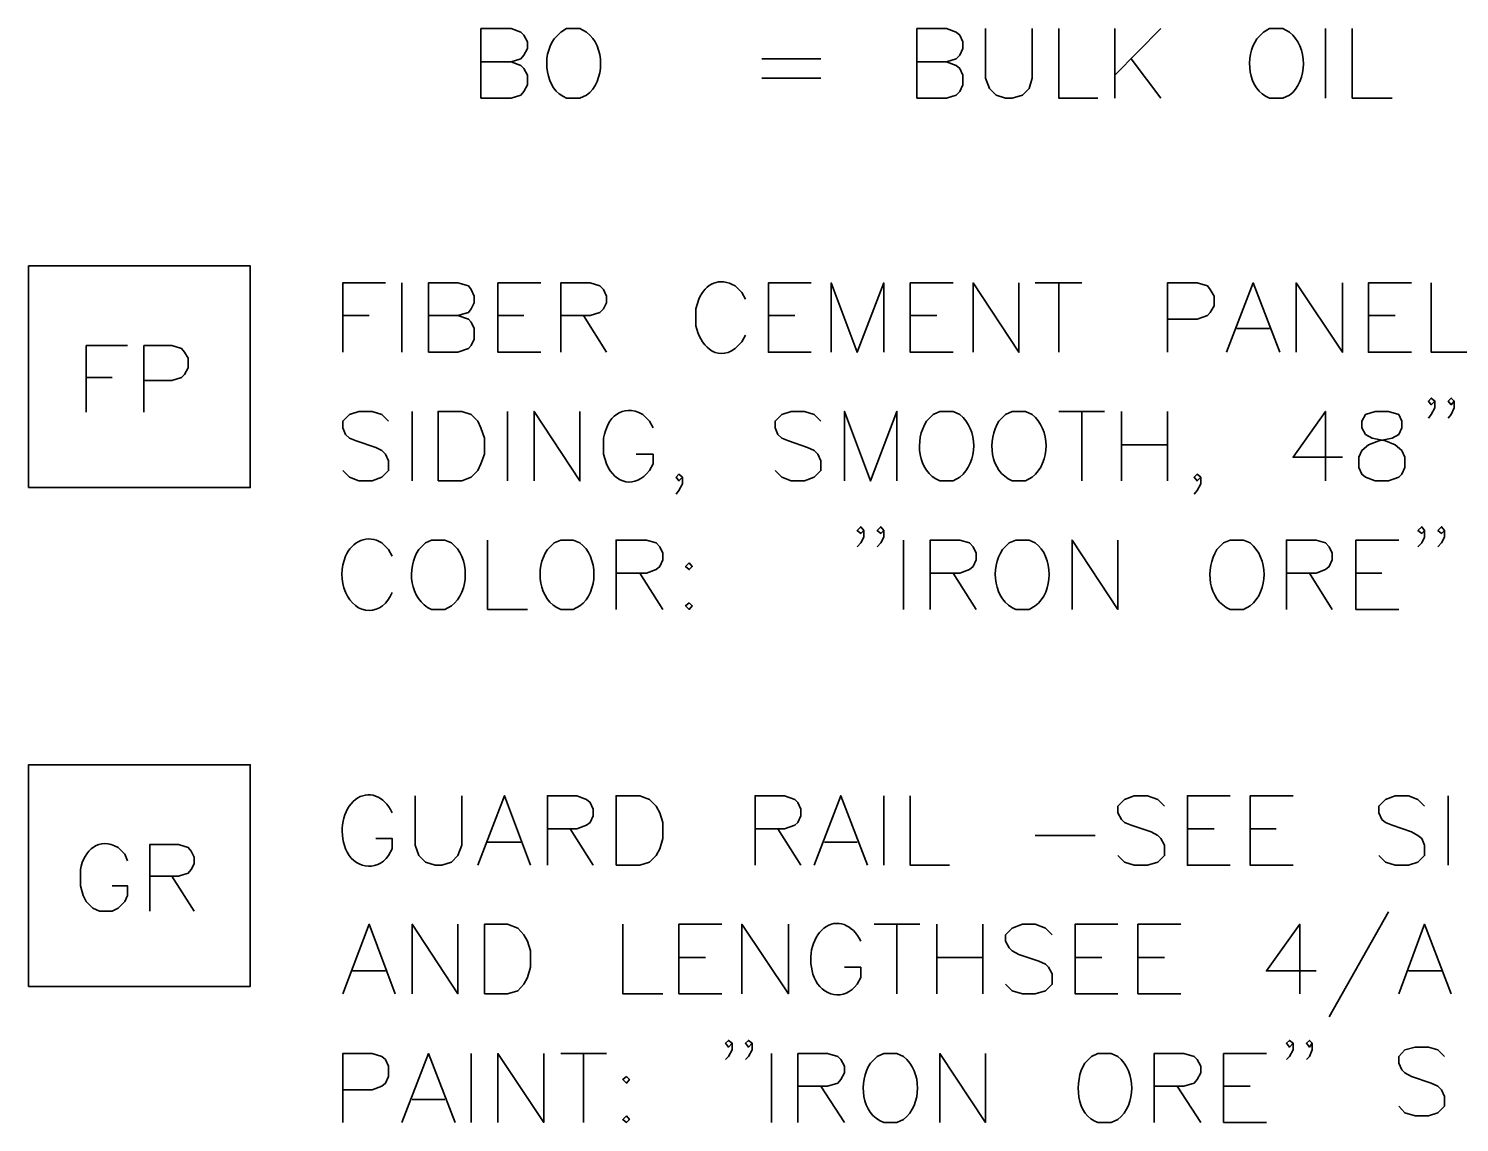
# Model space of a CAD drawing. Header units: inches. Extents: x 5 to 516, y -193 to 129.
# Drawn here: x 107.34 to 113.79, y -115.14 to -110.21 of the extents above; entities that cross this region are included whole.
import ezdxf

# ---------------------------------------------------------------- set-up
doc = ezdxf.new("R2010")
doc.units = ezdxf.units.IN
doc.header["$MEASUREMENT"] = 0
doc.layers.add('PDF4_Geometry', color=7, linetype='Continuous')

msp = doc.modelspace()

# ---------------------------------------------------------------- linework, layer by layer
at = {"layer": 'PDF4_Geometry', "lineweight": 35}
for points in [[(109.3787571, -110.522986), (109.3787571, -110.2096527), (109.5154238, -110.2096527), (109.5587571, -110.2263193), (109.5720904, -110.2396527), (109.5887571, -110.2696527), (109.5887571, -110.2996527), (109.5720904, -110.3296527), (109.5587571, -110.3463193), (109.5154238, -110.3596527), (109.3787571, -110.3596527)], [(109.8554216, -110.2263185), (109.8254216, -110.2096518), (109.7654216, -110.2096518), (109.7387549, -110.2263185), (109.7087549, -110.2563185)], [(111.3454253, -110.522986), (111.3454253, -110.2096527), (111.4787586, -110.2096527), (111.5220919, -110.2263193), (111.5387586, -110.2396527), (111.5520919, -110.2696527), (111.5520919, -110.2996527), (111.5387586, -110.3296527), (111.5220919, -110.3463193), (111.4787586, -110.3596527), (111.3454253, -110.3596527)], [(111.6554228, -110.2096518), (111.6554228, -110.4329852), (111.6720895, -110.4796519), (111.7020895, -110.5096519), (111.7454228, -110.5229852), (111.7754229, -110.5229852), (111.8220895, -110.5096519), (111.8520895, -110.4796519), (111.8654229, -110.4329852), (111.8654229, -110.2096518)], [(111.985423, -110.2096518), (111.985423, -110.5229852), (112.1620897, -110.5229852)], [(112.2387562, -110.2096518), (112.2387562, -110.5229852)], [(112.4454247, -110.2096518), (112.238758, -110.4196519)], [(113.0254251, -110.2263185), (112.9954251, -110.2096518), (112.9354251, -110.2096518), (112.9087584, -110.2263185), (112.8787584, -110.2563185)], [(113.1887549, -110.2096518), (113.1887549, -110.5229852)], [(113.3087569, -110.2096518), (113.3087569, -110.5229852), (113.4887569, -110.5229852)], [(110.6454232, -110.3463197), (110.9120899, -110.3463197)], [(112.31209, -110.3463197), (112.4454233, -110.5229864)], [(109.5154216, -110.3596525), (109.5587549, -110.3763192), (109.5720883, -110.3896525), (109.5887549, -110.4196525), (109.5887549, -110.4629859), (109.5720883, -110.4929859), (109.5587549, -110.5096525), (109.5154216, -110.5229859), (109.3787549, -110.5229859)], [(111.4787566, -110.3596525), (111.5220899, -110.3763192), (111.5387566, -110.3896525), (111.5520899, -110.4196525), (111.5520899, -110.4629859), (111.5387566, -110.4929859), (111.5220899, -110.5096525), (111.4787566, -110.5229859), (111.3454232, -110.5229859)], [(110.6454232, -110.4329863), (110.9120899, -110.4329863)], [(109.7654216, -110.5229852), (109.8254216, -110.5229852), (109.8554216, -110.5096519)], [(112.9354251, -110.5229852), (112.9954251, -110.5229852), (113.0254251, -110.5096519)], [(108.7554219, -111.6696536), (108.7554219, -111.3563202), (108.9487553, -111.3563202)], [(109.0220879, -111.3563194), (109.0220879, -111.6696528)], [(109.1420899, -111.6696536), (109.1420899, -111.3563202), (109.2754232, -111.3563202), (109.3220899, -111.3696536), (109.3354232, -111.3863202), (109.3487565, -111.4163202), (109.3487565, -111.4463202), (109.3354232, -111.4729869), (109.3220899, -111.4896536), (109.2754232, -111.5029869), (109.1420899, -111.5029869)], [(109.6487574, -111.6696536), (109.455424, -111.6696536), (109.455424, -111.3563202), (109.6487574, -111.3563202)], [(109.738756, -111.6696536), (109.738756, -111.3563202), (109.8720894, -111.3563202), (109.9154227, -111.3696536), (109.9320894, -111.3863202), (109.9454227, -111.4163202), (109.9454227, -111.4463202), (109.9320894, -111.4729869), (109.9154227, -111.4896536), (109.8720894, -111.5029869), (109.738756, -111.5029869)], [(110.5720894, -111.4296532), (110.5554228, -111.3996532), (110.5254228, -111.3696532)], [(110.8687553, -111.6696536), (110.675422, -111.6696536), (110.675422, -111.3563202), (110.8687553, -111.3563202)], [(110.9587573, -111.6696536), (110.9587573, -111.3563202), (111.075424, -111.6696536), (111.195424, -111.3563202), (111.195424, -111.6696536)], [(111.5087564, -111.6696536), (111.3154231, -111.6696536), (111.3154231, -111.3563202), (111.5087564, -111.3563202)], [(111.5987551, -111.6696536), (111.5987551, -111.3563202), (111.8054218, -111.6696536), (111.8054218, -111.3563202)], [(111.8787573, -111.3563194), (112.0887573, -111.3563194)], [(111.985423, -111.3563194), (111.985423, -111.6696528)], [(112.4754235, -111.6696536), (112.4754235, -111.3563202), (112.6087568, -111.3563202), (112.6554235, -111.3696536), (112.6687568, -111.3863202), (112.6854235, -111.4163202), (112.6854235, -111.4596536), (112.6687568, -111.4896536), (112.6554235, -111.5029869), (112.6087568, -111.5196536), (112.4754235, -111.5196536)], [(112.7420895, -111.6696536), (112.8620895, -111.3563202), (112.9820895, -111.6696536)], [(113.0554236, -111.6696536), (113.0554236, -111.3563202), (113.2654236, -111.6696536), (113.2654236, -111.3563202)], [(113.5754239, -111.6696536), (113.3820906, -111.6696536), (113.3820906, -111.3563202), (113.5754239, -111.3563202)], [(113.6654226, -111.3563194), (113.6654226, -111.6696528), (113.8454226, -111.6696528)], [(110.3620894, -111.4296532), (110.3487561, -111.4729865), (110.3487561, -111.5496532)], [(108.7554219, -111.5029869), (108.8754219, -111.5029869)], [(109.2754246, -111.5029869), (109.3220912, -111.5196536), (109.3354246, -111.5329869), (109.3487579, -111.5629869), (109.3487579, -111.6096536), (109.3354246, -111.6396536), (109.3220912, -111.6529869), (109.2754246, -111.6696536), (109.1420912, -111.6696536)], [(109.455424, -111.5029869), (109.5720907, -111.5029869)], [(109.8420886, -111.5029869), (109.9454219, -111.6696536)], [(110.675422, -111.5029869), (110.795422, -111.5029869)], [(111.3154231, -111.5029869), (111.4354231, -111.5029869)], [(113.3820906, -111.5029869), (113.5020906, -111.5029869)], [(112.7887576, -111.5629862), (112.9354243, -111.5629862)], [(107.5987548, -111.9396528), (107.5987548, -111.6396528), (107.7854214, -111.6396528)], [(107.8587578, -111.9396528), (107.8587578, -111.6396528), (107.9854244, -111.6396528), (108.0287578, -111.6529861), (108.0420911, -111.6696528), (108.0587578, -111.6963194), (108.0587578, -111.7396528), (108.0420911, -111.7696528), (108.0287578, -111.7829861), (107.9854244, -111.7963195), (107.8587578, -111.7963195)], [(110.5254228, -111.6529865), (110.5554228, -111.6229865), (110.5720894, -111.5929865)], [(107.5987548, -111.7829857), (107.7154214, -111.7829857)], [(113.6820886, -111.8896514), (113.6654219, -111.9063181), (113.6520886, -111.8896514), (113.6654219, -111.8763181), (113.6820886, -111.8896514), (113.6820886, -111.9196514), (113.6654219, -111.9496514), (113.6520886, -111.9663181)], [(113.7687585, -111.8896514), (113.7554252, -111.9063181), (113.7420918, -111.8896514), (113.7554252, -111.8763181), (113.7687585, -111.8896514), (113.7687585, -111.9196514), (113.7554252, -111.9496514), (113.7420918, -111.9663181)], [(108.9620904, -111.9796529), (108.9320904, -111.9496529), (108.888757, -111.9363195), (108.828757, -111.9363195), (108.7854237, -111.9496529), (108.7554237, -111.9796529), (108.7554237, -112.0096529), (108.768757, -112.0396529), (108.7854237, -112.0563195), (108.8154237, -112.0696529), (108.9054237, -112.0996529), (108.9320904, -112.1129862), (108.948757, -112.1296529), (108.9620904, -112.1596529), (108.9620904, -112.2029862), (108.9320904, -112.2329862), (108.888757, -112.2496529), (108.828757, -112.2496529), (108.7854237, -112.2329862), (108.7554237, -112.2029862)], [(109.0687561, -111.9363196), (109.0687561, -112.249653)], [(109.4987556, -111.9363196), (109.4987556, -112.249653)], [(109.6187575, -112.2496538), (109.6187575, -111.9363204), (109.8254242, -112.2496538), (109.8254242, -111.9363204)], [(110.1554227, -112.0096533), (110.1387561, -111.9796533), (110.1087561, -111.9496533)], [(110.9120892, -111.9796529), (110.8820892, -111.9496529), (110.8387558, -111.9363195), (110.7787558, -111.9363195), (110.7354225, -111.9496529), (110.7054225, -111.9796529), (110.7054225, -112.0096529), (110.7187558, -112.0396529), (110.7354225, -112.0563195), (110.7654225, -112.0696529), (110.8520892, -112.0996529), (110.8820892, -112.1129862), (110.8987558, -112.1296529), (110.9120892, -112.1596529), (110.9120892, -112.2029862), (110.8820892, -112.2329862), (110.8387558, -112.2496529), (110.7787558, -112.2496529), (110.7354225, -112.2329862), (110.7054225, -112.2029862)], [(111.0187583, -112.2496538), (111.0187583, -111.9363204), (111.135425, -112.2496538), (111.255425, -111.9363204), (111.255425, -112.2496538)], [(111.5387578, -111.9496529), (111.5087578, -111.9363196), (111.4487578, -111.9363196), (111.4187578, -111.9496529), (111.3887578, -111.9796529)], [(111.8654248, -111.9496529), (111.8354248, -111.9363196), (111.7754248, -111.9363196), (111.7454247, -111.9496529), (111.7154247, -111.9796529)], [(111.985423, -111.9363196), (112.1920897, -111.9363196)], [(112.0887555, -111.9363196), (112.0887555, -112.249653)], [(112.2687584, -111.9363196), (112.2687584, -112.249653)], [(112.4754235, -111.9363196), (112.4754235, -112.249653)], [(113.1887549, -112.249653), (113.1887549, -111.9363196), (113.0420883, -112.1429863), (113.2654216, -112.1429863)], [(109.9320894, -112.05632), (109.9320894, -112.1296534), (109.9454227, -112.1729867)], [(112.2687584, -112.0863203), (112.4754251, -112.0863203)], [(110.1387561, -112.2029867), (110.1554227, -112.1729867), (110.1554227, -112.1296534), (110.078756, -112.1296534)], [(110.2887574, -112.2329861), (110.2720908, -112.2496528), (110.2587574, -112.2329861), (110.2720908, -112.2196528), (110.2887574, -112.2329861), (110.2887574, -112.2629861), (110.2720908, -112.2929861), (110.2587574, -112.3096528)], [(112.6254241, -112.2329861), (112.6087575, -112.2496528), (112.5954241, -112.2329861), (112.6087575, -112.2196528), (112.6254241, -112.2329861), (112.6254241, -112.2629861), (112.6087575, -112.2929861), (112.5954241, -112.3096528)], [(111.4487578, -112.249653), (111.5087578, -112.249653), (111.5387578, -112.2329863)], [(111.7754248, -112.249653), (111.8354248, -112.249653), (111.8654248, -112.2329863)], [(111.1054214, -112.4729848), (111.0920881, -112.4863182), (111.0754214, -112.4729848), (111.0920881, -112.4563181), (111.1054214, -112.4729848), (111.1054214, -112.5029848), (111.0920881, -112.5296515), (111.0754214, -112.5463182)], [(111.1954246, -112.4729848), (111.1820912, -112.4863182), (111.1654246, -112.4729848), (111.1820912, -112.4563181), (111.1954246, -112.4729848), (111.1954246, -112.5029848), (111.1820912, -112.5296515), (111.1654246, -112.5463182)], [(113.6354238, -112.4729848), (113.6220905, -112.4863182), (113.6054238, -112.4729848), (113.6220905, -112.4563181), (113.6354238, -112.4729848), (113.6354238, -112.5029848), (113.6220905, -112.5296515), (113.6054238, -112.5463182)], [(113.7254236, -112.4729848), (113.7120902, -112.4863182), (113.6954235, -112.4729848), (113.7120902, -112.4563181), (113.7254236, -112.4729848), (113.7254236, -112.5029848), (113.7120902, -112.5296515), (113.6954235, -112.5463182)], [(108.9787564, -112.5896535), (108.9620897, -112.5596535), (108.9320897, -112.5296535)], [(109.2454226, -112.5296531), (109.2154226, -112.5163198), (109.1554226, -112.5163198), (109.128756, -112.5296531), (109.098756, -112.5596531)], [(109.4087559, -112.5163198), (109.4087559, -112.8296531), (109.5887559, -112.8296531)], [(109.8254227, -112.5296531), (109.7954227, -112.5163198), (109.738756, -112.5163198), (109.708756, -112.5296531), (109.678756, -112.5596531)], [(109.988756, -112.8296523), (109.988756, -112.5163189), (110.1254227, -112.5163189), (110.1687561, -112.5296522), (110.1854227, -112.5463189), (110.1987561, -112.5763189), (110.1987561, -112.6063189), (110.1854227, -112.6363189), (110.1687561, -112.6496522), (110.1254227, -112.6663189), (109.988756, -112.6663189)], [(111.2854243, -112.5163198), (111.2854243, -112.8296531)], [(111.4054228, -112.8296523), (111.4054228, -112.5163189), (111.5387562, -112.5163189), (111.5820895, -112.5296522), (111.5987562, -112.5463189), (111.6120895, -112.5763189), (111.6120895, -112.6063189), (111.5987562, -112.6363189), (111.5820895, -112.6496522), (111.5387562, -112.6663189), (111.4054228, -112.6663189)], [(111.8787574, -112.5296531), (111.8520907, -112.5163198), (111.7920907, -112.5163198), (111.7620907, -112.5296531), (111.7320907, -112.5596531)], [(112.045424, -112.8296523), (112.045424, -112.5163189), (112.2520906, -112.8296523), (112.2520906, -112.5163189)], [(112.8487555, -112.5296531), (112.8187555, -112.5163198), (112.7587555, -112.5163198), (112.7287554, -112.5296531), (112.6987554, -112.5596531)], [(113.0120921, -112.8296523), (113.0120921, -112.5163189), (113.1454254, -112.5163189), (113.1887587, -112.5296522), (113.2054254, -112.5463189), (113.2187587, -112.5763189), (113.2187587, -112.6063189), (113.2054254, -112.6363189), (113.1887587, -112.6496522), (113.1454254, -112.6663189), (113.0120921, -112.6663189)], [(113.5187562, -112.8296523), (113.3254228, -112.8296523), (113.3254228, -112.5163189), (113.5187562, -112.5163189)], [(110.0954252, -112.6663205), (110.1987585, -112.8296538)], [(111.5087554, -112.6663205), (111.6120887, -112.8296538)], [(113.1154246, -112.6663205), (113.2187579, -112.8296538)], [(113.3254228, -112.6663205), (113.4420895, -112.6663205)], [(109.1554226, -112.8296531), (109.2154226, -112.8296531), (109.2454226, -112.8129865)], [(109.738756, -112.8296531), (109.7954227, -112.8296531), (109.8254227, -112.8129865)], [(111.7920907, -112.8296531), (111.8520907, -112.8296531), (111.8787574, -112.8129865)], [(112.7587555, -112.8296531), (112.8187555, -112.8296531), (112.8487555, -112.8129865)], [(109.0820889, -113.6696537), (109.0820889, -113.8929871), (109.0987556, -113.9396538), (109.1287556, -113.9696538), (109.1720889, -113.9829871), (109.2020889, -113.9829871), (109.2454222, -113.9696538), (109.2754222, -113.9396538), (109.2920889, -113.8929871), (109.2920889, -113.6696537)], [(109.3654243, -113.9829862), (109.4854243, -113.6696529), (109.602091, -113.9829862)], [(109.6787585, -113.9829862), (109.6787585, -113.6696529), (109.8120918, -113.6696529), (109.8554251, -113.6863195), (109.8720918, -113.6996529), (109.8854251, -113.7296529), (109.8854251, -113.7596529), (109.8720918, -113.7896529), (109.8554251, -113.8029862), (109.8120918, -113.8196529), (109.6787585, -113.8196529)], [(110.6154244, -113.9829862), (110.6154244, -113.6696529), (110.7487577, -113.6696529), (110.7954244, -113.6863195), (110.8087577, -113.6996529), (110.8220911, -113.7296529), (110.8220911, -113.7596529), (110.8087577, -113.7896529), (110.7954244, -113.8029862), (110.7487577, -113.8196529), (110.6154244, -113.8196529)], [(110.8820904, -113.9829862), (111.0020904, -113.6696529), (111.1220904, -113.9829862)], [(111.1954246, -113.6696537), (111.1954246, -113.9829871)], [(111.3154231, -113.6696537), (111.3154231, -113.9829871), (111.4920898, -113.9829871)], [(112.4620907, -113.7163185), (112.4320907, -113.6863185), (112.385424, -113.6696519), (112.325424, -113.6696519), (112.2820906, -113.6863185), (112.2520906, -113.7163185), (112.2520906, -113.7463185), (112.2687573, -113.7763185), (112.2820906, -113.7896519), (112.3120906, -113.8029852), (112.4020907, -113.8329852), (112.4320907, -113.8496519), (112.445424, -113.8629852), (112.4620907, -113.8929852), (112.4620907, -113.9396519), (112.4320907, -113.9696519), (112.385424, -113.9829852), (112.325424, -113.9829852), (112.2820906, -113.9696519), (112.2520906, -113.9396519)], [(112.7587565, -113.9829862), (112.5654232, -113.9829862), (112.5654232, -113.6696529), (112.7587565, -113.6696529)], [(113.0420885, -113.9829862), (112.8487552, -113.9829862), (112.8487552, -113.6696529), (113.0420885, -113.6696529)], [(113.6354238, -113.7163185), (113.6054238, -113.6863185), (113.5620905, -113.6696519), (113.5020905, -113.6696519), (113.4587571, -113.6863185), (113.4287571, -113.7163185), (113.4287571, -113.7463185), (113.4420905, -113.7763185), (113.4587571, -113.7896519), (113.4887571, -113.8029852), (113.5754238, -113.8329852), (113.6054238, -113.8496519), (113.6220905, -113.8629852), (113.6354238, -113.8929852), (113.6354238, -113.9396519), (113.6054238, -113.9696519), (113.5620905, -113.9829852), (113.5020905, -113.9829852), (113.4587571, -113.9696519), (113.4287571, -113.9396519)], [(113.7420895, -113.6696537), (113.7420895, -113.9829871)], [(109.782091, -113.8196527), (109.8854243, -113.9829861)], [(110.7187569, -113.8196527), (110.8220903, -113.9829861)], [(112.5654232, -113.8196527), (112.6854232, -113.8196527)], [(112.8487552, -113.8196527), (112.9654219, -113.8196527)], [(107.8854234, -114.189653), (107.8854234, -113.889653), (108.0154234, -113.889653), (108.0587567, -113.9029863), (108.07209, -113.919653), (108.0854234, -113.9463196), (108.0854234, -113.9763196), (108.07209, -114.0029863), (108.0587567, -114.019653), (108.0154234, -114.0329863), (107.8854234, -114.0329863)], [(108.9620897, -113.9396523), (108.9787564, -113.9096523), (108.9787564, -113.8629857), (108.905423, -113.8629857)], [(109.4087559, -113.879652), (109.5587559, -113.879652)], [(110.9287586, -113.879652), (111.0754252, -113.879652)], [(111.8787573, -113.8496532), (112.1487573, -113.8496532)], [(107.785424, -113.9629853), (107.7720907, -113.9329853), (107.7420907, -113.9029853)], [(107.5720907, -114.0029853), (107.5720907, -114.0763187), (107.585424, -114.119652), (107.5987573, -114.1463187), (107.6287573, -114.1763187), (107.6587573, -114.189652), (107.715424, -114.189652), (107.7420907, -114.1763187), (107.7720907, -114.1463187), (107.785424, -114.119652), (107.785424, -114.0763187), (107.715424, -114.0763187)], [(107.9854227, -114.0329859), (108.0854227, -114.1896526)], [(113.4720903, -114.1929862), (113.2054236, -114.6663195)], [(108.7554219, -114.5629864), (108.8754219, -114.2496531), (108.9920886, -114.5629864)], [(109.0687561, -114.5629864), (109.0687561, -114.2496531), (109.2754228, -114.5629864), (109.2754228, -114.2496531)], [(110.0187582, -114.2496539), (110.0187582, -114.5629873), (110.1987582, -114.5629873)], [(110.4654214, -114.5629864), (110.272088, -114.5629864), (110.272088, -114.2496531), (110.4654214, -114.2496531)], [(110.5554234, -114.5629864), (110.5554234, -114.2496531), (110.7654234, -114.5629864), (110.7654234, -114.2496531)], [(111.1520896, -114.2496539), (111.3587563, -114.2496539)], [(111.2554221, -114.2496539), (111.2554221, -114.5629873)], [(111.435425, -114.2496539), (111.435425, -114.5629873)], [(111.6420901, -114.2496539), (111.6420901, -114.5629873)], [(111.9554242, -114.2963187), (111.9254242, -114.2663187), (111.8787575, -114.249652), (111.8220909, -114.249652), (111.7754242, -114.2663187), (111.7454242, -114.2963187), (111.7454242, -114.3263187), (111.7620909, -114.3563187), (111.7754242, -114.369652), (111.8054242, -114.3863187), (111.8954242, -114.4163187), (111.9254242, -114.429652), (111.9387576, -114.4429854), (111.9554242, -114.4729854), (111.9554242, -114.5196521), (111.9254242, -114.5496521), (111.8787575, -114.5629854), (111.8220909, -114.5629854), (111.7754242, -114.5496521), (111.7454242, -114.5196521)], [(112.2520901, -114.5629864), (112.0587568, -114.5629864), (112.0587568, -114.2496531), (112.2520901, -114.2496531)], [(112.5354221, -114.5629864), (112.3420888, -114.5629864), (112.3420888, -114.2496531), (112.5354221, -114.2496531)], [(113.0720896, -114.5629873), (113.0720896, -114.2496539), (112.9220896, -114.4596539), (113.145423, -114.4596539)], [(113.5187585, -114.5629864), (113.6354252, -114.2496531), (113.7554252, -114.5629864)], [(110.272088, -114.3996529), (110.3920881, -114.3996529)], [(111.435425, -114.3996529), (111.6420917, -114.3996529)], [(112.0587568, -114.3996529), (112.1787568, -114.3996529)], [(112.3420888, -114.3996529), (112.4620888, -114.3996529)], [(108.7987569, -114.4596522), (108.9487569, -114.4596522)], [(111.075422, -114.5196525), (111.0920887, -114.4896525), (111.0920887, -114.4429859), (111.0187553, -114.4429859)], [(113.5620901, -114.4596522), (113.7120901, -114.4596522)], [(110.5120919, -114.7863191), (110.4954252, -114.8029858), (110.4820919, -114.7863191), (110.4954252, -114.7729858), (110.5120919, -114.7863191), (110.5120919, -114.8163192), (110.4954252, -114.8463192), (110.4820919, -114.8596525)], [(110.6020916, -114.7863191), (110.5854249, -114.8029858), (110.5720916, -114.7863191), (110.5854249, -114.7729858), (110.6020916, -114.7863191), (110.6020916, -114.8163192), (110.5854249, -114.8463192), (110.5720916, -114.8596525)], [(113.0420908, -114.7863191), (113.0254242, -114.8029858), (113.0120908, -114.7863191), (113.0254242, -114.7729858), (113.0420908, -114.7863191), (113.0420908, -114.8163192), (113.0254242, -114.8463192), (113.0120908, -114.8596525)], [(113.1287574, -114.7863191), (113.115424, -114.8029858), (113.1020907, -114.7863191), (113.115424, -114.7729858), (113.1287574, -114.7863191), (113.1287574, -114.8163192), (113.115424, -114.8463192), (113.1020907, -114.8596525)], [(113.7254236, -114.8463201), (113.6954235, -114.8163201), (113.6520902, -114.8029868), (113.5920902, -114.8029868), (113.5454235, -114.8163201), (113.5187569, -114.8463201), (113.5187569, -114.8763201), (113.5320902, -114.9063201), (113.5454235, -114.9196534), (113.5754235, -114.9363201), (113.6654235, -114.9663201), (113.6954235, -114.9796534), (113.7120902, -114.9963201), (113.7254236, -115.0263201), (113.7254236, -115.0696535), (113.6954235, -115.0996535), (113.6520902, -115.1129868), (113.5920902, -115.1129868), (113.5454235, -115.0996535), (113.5187569, -115.0696535)], [(108.7554219, -115.1429849), (108.7554219, -114.8329849), (108.8887553, -114.8329849), (108.9320886, -114.8463182), (108.9487553, -114.8596515), (108.9620886, -114.8896515), (108.9620886, -114.9363182), (108.9487553, -114.9663182), (108.9320886, -114.9796515), (108.8887553, -114.9963182), (108.7554219, -114.9963182)], [(109.0220879, -115.1429849), (109.142088, -114.8329849), (109.262088, -115.1429849)], [(109.3354221, -114.8329873), (109.3354221, -115.1429873)], [(109.455424, -115.1429849), (109.455424, -114.8329849), (109.6620907, -115.1429849), (109.6620907, -114.8329849)], [(109.738756, -114.8329873), (109.9454227, -114.8329873)], [(109.8420886, -114.8329873), (109.8420886, -115.1429873)], [(110.6887547, -114.8329873), (110.6887547, -115.1429873)], [(110.8087567, -115.1429849), (110.8087567, -114.8329849), (110.94209, -114.8329849), (110.9887567, -114.8463182), (111.00209, -114.8596515), (111.0187567, -114.8896515), (111.0187567, -114.9196515), (111.00209, -114.9496515), (110.9887567, -114.9663182), (110.94209, -114.9796515), (110.8087567, -114.9796515)], [(111.2854246, -114.8463206), (111.2554246, -114.8329873), (111.1954246, -114.8329873), (111.1654246, -114.8463206), (111.1354246, -114.8763206)], [(111.4487578, -115.1429849), (111.4487578, -114.8329849), (111.6554245, -115.1429849), (111.6554245, -114.8329849)], [(112.2520893, -114.8463206), (112.2220893, -114.8329873), (112.1620893, -114.8329873), (112.1320893, -114.8463206), (112.1020893, -114.8763206)], [(112.4154225, -115.1429849), (112.4154225, -114.8329849), (112.5487558, -114.8329849), (112.5954225, -114.8463182), (112.6087558, -114.8596515), (112.6254225, -114.8896515), (112.6254225, -114.9196515), (112.6087558, -114.9496515), (112.5954225, -114.9663182), (112.5487558, -114.9796515), (112.4154225, -114.9796515)], [(112.92209, -115.1429849), (112.7287567, -115.1429849), (112.7287567, -114.8329849), (112.92209, -114.8329849)], [(110.9120892, -114.9796531), (111.0187559, -115.1429865)], [(112.5187584, -114.9796531), (112.6254251, -115.1429865)], [(112.7287567, -114.9796531), (112.8487567, -114.9796531)], [(109.0687561, -115.0396524), (109.2154228, -115.0396524)], [(111.1954246, -115.1429873), (111.2554246, -115.1429873), (111.2854246, -115.129654)], [(112.1620893, -115.1429873), (112.2220893, -115.1429873), (112.2520893, -115.129654)]]:
    msp.add_lwpolyline(points, dxfattribs=at)
for points in [[(107.3387552, -112.2796526), (107.3387552, -111.2796525), (108.3387552, -111.2796525), (108.3387552, -112.2796526)], [(109.1854248, -112.2496538), (109.1854248, -111.9363204), (109.2920915, -111.9363204), (109.3354248, -111.9496537), (109.3654248, -111.9796538), (109.3787582, -112.0096538), (109.3954248, -112.0563204), (109.3954248, -112.1296538), (109.3787582, -112.1729871), (109.3654248, -112.2029871), (109.3354248, -112.2329871), (109.2920915, -112.2496538)], [(113.4120894, -111.9363196), (113.368756, -111.9496529), (113.3520894, -111.9796529), (113.3520894, -112.0096529), (113.368756, -112.0396529), (113.398756, -112.0563196), (113.458756, -112.0696529), (113.5020894, -112.0863196), (113.5320894, -112.1129863), (113.5454227, -112.1429863), (113.5454227, -112.189653), (113.5320894, -112.219653), (113.5187561, -112.2329863), (113.4720894, -112.249653), (113.4120894, -112.249653), (113.368756, -112.2329863), (113.3520894, -112.219653), (113.338756, -112.189653), (113.338756, -112.1429863), (113.3520894, -112.1129863), (113.3820894, -112.0863196), (113.428756, -112.0696529), (113.4887561, -112.0563196), (113.5187561, -112.0396529), (113.5320894, -112.0096529), (113.5320894, -111.9796529), (113.5187561, -111.9496529), (113.4720894, -111.9363196)], [(110.3187562, -112.6196523), (110.3020895, -112.636319), (110.3187562, -112.6496523), (110.3320895, -112.636319)], [(110.3187562, -112.7996518), (110.3020895, -112.8129851), (110.3187562, -112.8296518), (110.3320895, -112.8129851)], [(107.3387552, -114.5296527), (107.3387552, -113.5296527), (108.3387552, -113.5296527), (108.3387552, -114.5296527)], [(109.988756, -113.9829862), (109.988756, -113.6696529), (110.0954227, -113.6696529), (110.1387561, -113.6863195), (110.1687561, -113.7163195), (110.1854227, -113.7463195), (110.1987561, -113.7896529), (110.1987561, -113.8629862), (110.1854227, -113.9096529), (110.1687561, -113.9396529), (110.1387561, -113.9696529), (110.0954227, -113.9829862)], [(109.3954231, -114.5629864), (109.3954231, -114.2496531), (109.4987564, -114.2496531), (109.5454231, -114.2663197), (109.5720897, -114.2963197), (109.5887564, -114.3263197), (109.6020898, -114.3696531), (109.6020898, -114.4429864), (109.5887564, -114.4896531), (109.5720897, -114.5196531), (109.5454231, -114.5496531), (109.4987564, -114.5629864)], [(110.0354242, -114.9363198), (110.0187575, -114.9496532), (110.0354242, -114.9663198), (110.0487575, -114.9496532)], [(110.0354242, -115.1129861), (110.0187575, -115.1296528), (110.0354242, -115.1429861), (110.0487575, -115.1296528)]]:
    msp.add_lwpolyline(points, close=True, dxfattribs=at)
for centre, major_axis, ratio, start_param, end_param in [((108.8728302, -112.6734635), (-0.0038842, 0.1608859), 0.751091041, 1.004800829, 4.177314744), ((108.8753825, -113.8317491), (-0.006255, 0.166185), 0.734695372, 5.22442202, 8.314026482), ((110.9887148, -114.4117492), (-0.006255, 0.1661865), 0.734695372, 5.224421922, 8.314026584)]:
    msp.add_ellipse(centre, major_axis=major_axis, ratio=ratio, start_param=start_param, end_param=end_param, dxfattribs=at)
for points in [[(109.7087549, -110.2563185), (109.6520883, -110.3329852), (109.6664216, -110.4871519), (109.7654216, -110.5229852)], [(109.8554216, -110.5096519), (109.9399216, -110.4484852), (109.9398661, -110.2874852), (109.8554216, -110.2263185)], [(112.8787584, -110.2563185), (112.8220918, -110.3329852), (112.8364251, -110.4871519), (112.9354251, -110.5229852)], [(113.0254251, -110.5096519), (113.1098696, -110.4484852), (113.1098696, -110.2874852), (113.0254251, -110.2263185)], [(110.5254228, -111.3696532), (110.4559227, -111.3303754), (110.3913672, -111.3577087), (110.3620894, -111.4296532)], [(110.3487561, -111.5496532), (110.3632561, -111.6322643), (110.4387005, -111.7163754), (110.5254228, -111.6529865)], [(110.1087561, -111.9496533), (110.0139227, -111.8977089), (109.9475338, -111.9654311), (109.9320894, -112.05632)], [(111.5387578, -112.2329863), (111.62248, -112.1648752), (111.6218689, -112.0179307), (111.5387578, -111.9496529)], [(111.8654248, -112.2329863), (111.949147, -112.1648752), (111.9485359, -112.0179307), (111.8654248, -111.9496529)], [(111.3887578, -111.9796529), (111.3338133, -112.0655974), (111.3470911, -112.2059863), (111.4487578, -112.249653)], [(111.7154247, -111.9796529), (111.6604803, -112.0655974), (111.6737581, -112.2059307), (111.7754248, -112.249653)], [(109.9454227, -112.1729867), (109.9851449, -112.2644867), (110.0739227, -112.2862645), (110.1387561, -112.2029867)], [(108.9320897, -112.5296535), (108.8699786, -112.4878202), (108.7943119, -112.5229869), (108.7687564, -112.5896535)], [(109.2454226, -112.8129865), (109.3299227, -112.7526531), (109.3291449, -112.5898753), (109.2454226, -112.5296531)], [(109.8254227, -112.8129865), (109.9099227, -112.7526531), (109.9091449, -112.5898753), (109.8254227, -112.5296531)], [(111.8787574, -112.8129865), (111.9632019, -112.7526531), (111.9624796, -112.5898753), (111.8787574, -112.5296531)], [(112.8487555, -112.8129865), (112.9324777, -112.7449309), (112.9318666, -112.5979309), (112.8487555, -112.5296531)], [(109.098756, -112.5596531), (109.0415893, -112.6435976), (109.0567004, -112.7833754), (109.1554226, -112.8296531)], [(109.678756, -112.5596531), (109.6215893, -112.6415976), (109.6365893, -112.7893198), (109.738756, -112.8296531)], [(111.7320907, -112.5596531), (111.6749241, -112.6415976), (111.6899241, -112.7893198), (111.7920907, -112.8296531)], [(112.6987554, -112.5596531), (112.643811, -112.6455976), (112.6570888, -112.7859309), (112.7587555, -112.8296531)], [(107.7420907, -113.9029853), (107.6582573, -113.8529298), (107.587924, -113.9155965), (107.5720907, -114.0029853)], [(108.7687564, -113.9096523), (108.8015341, -113.9949301), (108.9069786, -114.0179857), (108.9620897, -113.9396523)], [(110.8820886, -114.4896525), (110.9148664, -114.5749303), (111.0203109, -114.5979303), (111.075422, -114.5196525)], [(111.2854246, -115.129654), (111.3690912, -115.0613207), (111.3690912, -114.914654), (111.2854246, -114.8463206)], [(112.2520893, -115.129654), (112.335756, -115.0613207), (112.335756, -114.914654), (112.2520893, -114.8463206)], [(111.1354246, -114.8763206), (111.0810912, -114.9592651), (111.0920357, -115.1054318), (111.1954246, -115.1429873)], [(112.1020893, -114.8763206), (112.0525337, -114.954654), (112.0630893, -115.1165984), (112.1620893, -115.1429873)]]:
    msp.add_open_spline(points, degree=3, dxfattribs=at)

doc.saveas('drawing.dxf')
